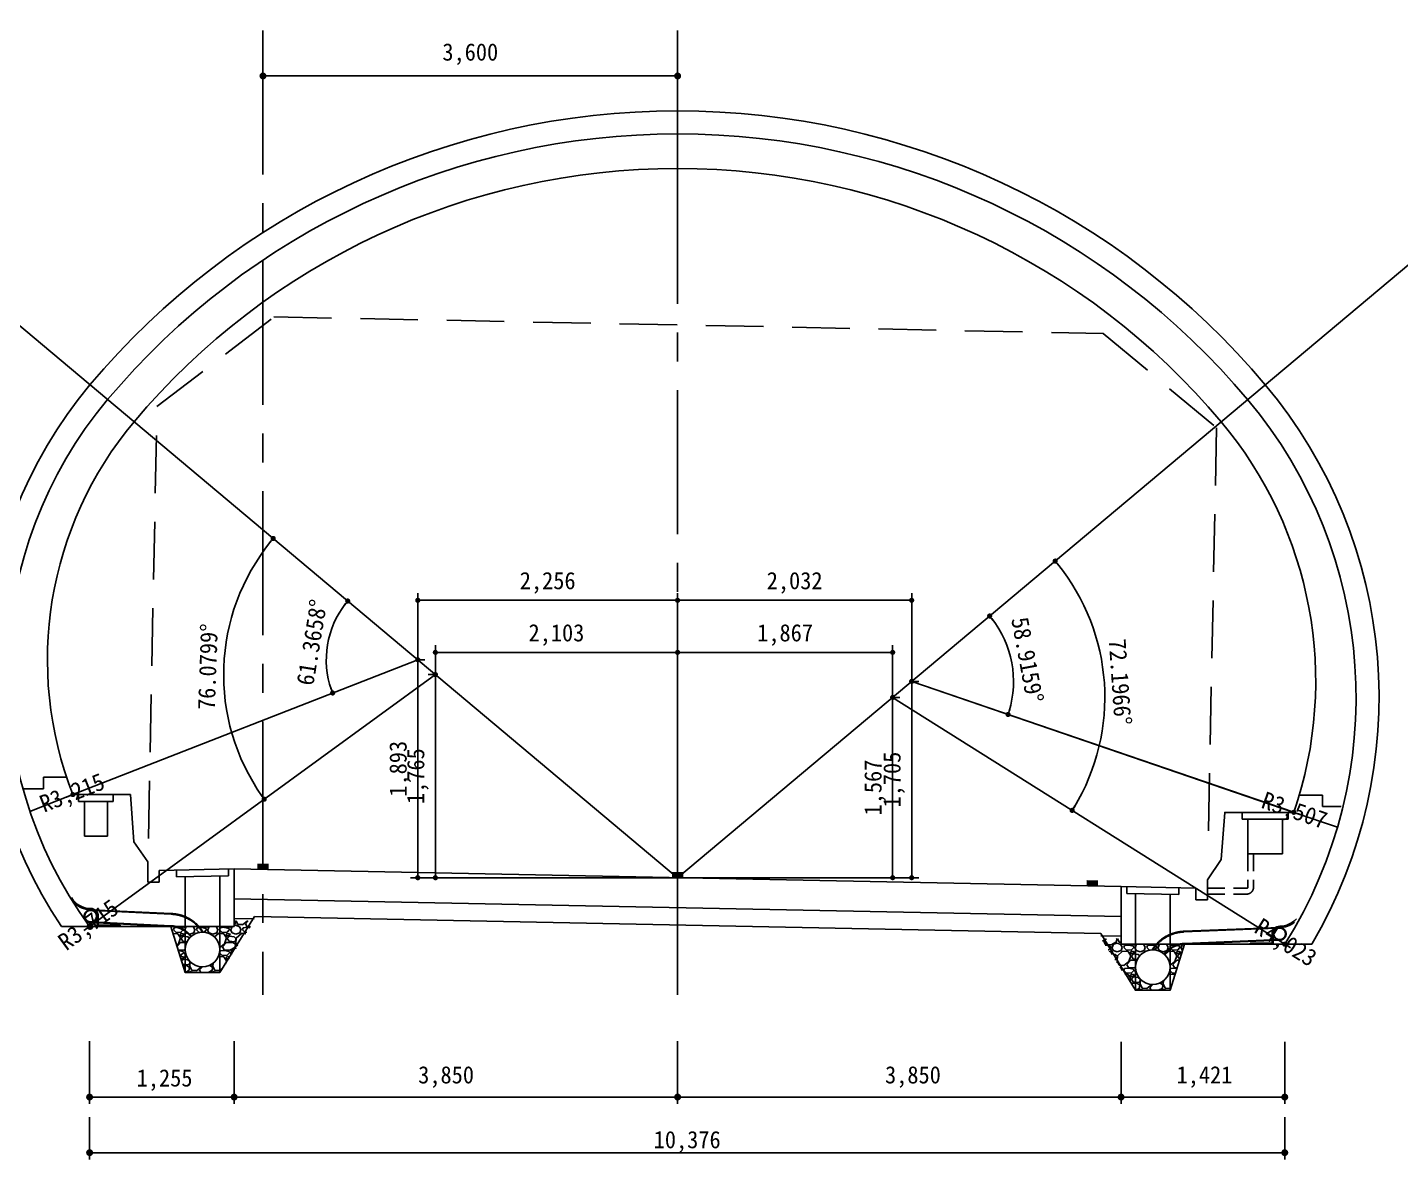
# Model space of a CAD drawing. Header units: millimetres. Extents: x -69382 to 174843, y -46375 to 101648.
# Drawn here: x 45013 to 56933, y 44851 to 54683 of the extents above; entities that cross this region are included whole.
import ezdxf

# ---------------------------------------------------------------- set-up
doc = ezdxf.new("R2010")
doc.units = ezdxf.units.MM
doc.header["$LTSCALE"] = 1000
doc.linetypes.add('A-CENTR01', pattern=[2, 1.25, -0.25, 0.25, -0.25])
doc.linetypes.add('A-DASHD01', pattern=[0.75, 0.5, -0.25])
for name, color, linetype in [('-길작업', 255, 'Continuous'), ('CS-CNTL', 1, 'A-CENTR01'), ('CS-CONC-MAJR', 4, 'Continuous'), ('CS-DIML', 1, 'Continuous'), ('CS-EXCV', 3, 'A-DIGLN01'), ('CS-HIDL', 2, 'A-DASHD01'), ('CS-PATT', 1, 'Continuous'), ('CS-SYMB', 3, 'Continuous'), ('CST-01-02-02-G05-CS-CONC', 4, 'Continuous'), ('CST-01-02-02-G05-CS-EXCV', 3, 'CFZ008'), ('CZ-HIDL', 2, 'A-DASHD01'), ('DIM1', 1, 'Continuous')]:
    doc.layers.add(name, color=color, linetype=linetype)
doc.styles.get("Standard").update_dxf_attribs({"font": 'txt.shx', "bigfont": 'whgtxt.shx'})
doc.styles.add('WGTXT', font='DotumChe.ttf')
doc.linetypes.add('A-DIGLN01', pattern='A,0.9,-0.2,[19,kscals.shx,S=0.1,R=180,X=0,Y=0],0.9', length=2)
doc.linetypes.add('CFZ008', pattern='A,0.9,-0.2,[106,KHCLINE.shx,S=0.00606,R=180,X=0,Y=0],0.9', length=2)
doc.dimstyles.new('DIM-01', dxfattribs={"dimscale": 100, "dimtxt": 3, "dimasz": 0.6, "dimexe": 0, "dimexo": 0, "dimgap": 1, "dimtad": 1, "dimdec": 0, "dimrnd": 0.001, "dimzin": 1, "dimdsep": 46, "dimlunit": 6, "dimtxsty": 'WGTXT', "dimblk": 'DOT', "dimcen": 0, "dimclrd": 1, "dimclre": 1, "dimclrt": 3, "dimadec": 4, "dimazin": 0, "dimtfac": 1, "dimtdec": 0, "dimtix": 1, "dimtmove": 2, "dimatfit": 3, "dimldrblk": 'DOT', "dimfxl": 1.5, "dimlwd": -1, "dimarcsym": 0})
doc.dimstyles.new('DIM-50(j)', dxfattribs={"dimscale": 50, "dimtxt": 3, "dimasz": 0.6, "dimexe": 1.25, "dimexo": 0, "dimgap": 1.25, "dimtad": 1, "dimdec": 0, "dimdsep": 46, "dimlunit": 6, "dimtxsty": 'WGTXT', "dimblk": 'CMRSPOS', "dimcen": 6.375, "dimclrd": 1, "dimclre": 1, "dimclrt": 3, "dimadec": 4, "dimazin": 0, "dimtfac": 1, "dimtdec": 0, "dimtix": 1, "dimtmove": 2, "dimatfit": 1, "dimldrblk": 'CMRSPOS', "dimfxl": 1.25, "dimtolj": 1, "dimtzin": 0, "dimarcsym": 0})
doc.dimstyles.get("Standard").update_dxf_attribs({"dimtxt": 0.18, "dimasz": 0.18, "dimexe": 0.18, "dimexo": 0.0625, "dimgap": 0.09, "dimtad": 0, "dimtih": 1, "dimtoh": 1, "dimdec": 4, "dimzin": 0, "dimdsep": 46, "dimtxsty": 'Standard', "dimcen": 0.09, "dimadec": 0, "dimazin": 0, "dimtfac": 1, "dimtdec": 4, "dimtofl": 0, "dimtmove": 0, "dimatfit": 3, "dimfxl": 1, "dimtolj": 1, "dimtzin": 0, "dimarcsym": 0})

# ---------------------------------------------------------------- blocks, each defined once
blk = doc.blocks.new('_Dot')
at = {"layer": 'DIM1'}
blk.add_line((0, 0), (-1, 0), dxfattribs=at)
at = {"layer": 'DIM1', "const_width": 0.5}
blk.add_lwpolyline([(-0.25, 0, 1), (0.25, 0, 1)], format="xyb", close=True, dxfattribs=at)
blk = doc.blocks.new('*D312')
at = {"color": 1, "linetype": 'ByBlock', "lineweight": -2, "transparency": 16777216}
for p, q in [((47057, 53459), (47057, 54262)), ((50657, 53459), (50657, 54262))]:
    blk.add_line(p, q, dxfattribs=at)
at = {"color": 1, "transparency": 16777216}
blk.add_line((47117, 54262), (50597, 54262), dxfattribs=at)
at = {"layer": 'Defpoints', "color": 0, "linetype": 'ByBlock', "transparency": 16777216}
for p in [(50657, 54262), (47057, 53459), (50657, 53459)]:
    blk.add_point(p, dxfattribs=at)
at = {"color": 1, "linetype": 'ByBlock', "transparency": 16777216, "xscale": 60, "yscale": 60, "zscale": 60, "rotation": 180}
blk.add_blockref('_Dot', (47057, 54262), dxfattribs=at)
at = {"color": 1, "linetype": 'ByBlock', "transparency": 16777216, "xscale": 60, "yscale": 60, "zscale": 60}
blk.add_blockref('_Dot', (50657, 54262), dxfattribs=at)
at = {"color": 3, "linetype": 'ByBlock', "transparency": 16777216, "insert": (48857, 54451), "char_height": 150, "attachment_point": 5, "style": 'WGTXT'}
blk.add_mtext('3,600', dxfattribs=at)
blk = doc.blocks.new('*D314')
at = {"layer": 'CS-DIML', "color": 1, "transparency": 16777216}
for p, q in [((46807, 45880), (46807, 45334)), ((50657, 45880), (50657, 45334)), ((46867, 45394), (50597, 45394))]:
    blk.add_line(p, q, dxfattribs=at)
at = {"layer": 'Defpoints', "color": 0, "transparency": 16777216}
for p in [(46807, 46055), (50657, 46055), (50657, 45394)]:
    blk.add_point(p, dxfattribs=at)
at = {"layer": 'CS-DIML', "color": 1, "transparency": 16777216, "xscale": 60, "yscale": 60, "zscale": 60, "rotation": 180}
blk.add_blockref('_Dot', (46807, 45394), dxfattribs=at)
at = {"layer": 'CS-DIML', "color": 1, "transparency": 16777216, "xscale": 60, "yscale": 60, "zscale": 60}
blk.add_blockref('_Dot', (50657, 45394), dxfattribs=at)
at = {"layer": 'CS-DIML', "color": 3, "transparency": 16777216, "insert": (48647, 45568), "char_height": 150, "attachment_point": 5, "style": 'WGTXT'}
blk.add_mtext('\\A1;3,850', dxfattribs=at)
blk = doc.blocks.new('*D315')
at = {"layer": 'CS-DIML', "color": 1, "transparency": 16777216}
for p, q in [((45552, 45880), (45552, 45334)), ((46807, 45880), (46807, 45334)), ((45612, 45394), (46747, 45394))]:
    blk.add_line(p, q, dxfattribs=at)
at = {"layer": 'Defpoints', "color": 0, "transparency": 16777216}
for p in [(45552, 46055), (46807, 46055), (46807, 45394)]:
    blk.add_point(p, dxfattribs=at)
at = {"layer": 'CS-DIML', "color": 1, "transparency": 16777216, "xscale": 60, "yscale": 60, "zscale": 60, "rotation": 180}
blk.add_blockref('_Dot', (45552, 45394), dxfattribs=at)
at = {"layer": 'CS-DIML', "color": 1, "transparency": 16777216, "xscale": 60, "yscale": 60, "zscale": 60}
blk.add_blockref('_Dot', (46807, 45394), dxfattribs=at)
at = {"layer": 'CS-DIML', "color": 3, "transparency": 16777216, "insert": (46203, 45541), "char_height": 150, "attachment_point": 5, "style": 'WGTXT'}
blk.add_mtext('\\A1;1,255', dxfattribs=at)
blk = doc.blocks.new('*D316')
at = {"layer": 'CS-DIML', "color": 1, "transparency": 16777216}
for p, q in [((50657, 45880), (50657, 45334)), ((54507, 45873), (54507, 45334)), ((50717, 45394), (54447, 45394))]:
    blk.add_line(p, q, dxfattribs=at)
at = {"layer": 'Defpoints', "color": 0, "transparency": 16777216}
for p in [(50657, 46055), (54507, 46048), (54507, 45394)]:
    blk.add_point(p, dxfattribs=at)
at = {"layer": 'CS-DIML', "color": 1, "transparency": 16777216, "xscale": 60, "yscale": 60, "zscale": 60, "rotation": 180}
blk.add_blockref('_Dot', (50657, 45394), dxfattribs=at)
at = {"layer": 'CS-DIML', "color": 1, "transparency": 16777216, "xscale": 60, "yscale": 60, "zscale": 60}
blk.add_blockref('_Dot', (54507, 45394), dxfattribs=at)
at = {"layer": 'CS-DIML', "color": 3, "transparency": 16777216, "insert": (52700, 45568), "char_height": 150, "attachment_point": 5, "style": 'WGTXT'}
blk.add_mtext('\\A1;3,850', dxfattribs=at)
blk = doc.blocks.new('*D317')
at = {"layer": 'CS-DIML', "color": 1, "transparency": 16777216}
for p, q in [((54507, 45873), (54507, 45334)), ((55928, 45873), (55928, 45334)), ((54567, 45394), (55868, 45394))]:
    blk.add_line(p, q, dxfattribs=at)
at = {"layer": 'Defpoints', "color": 0, "transparency": 16777216}
for p in [(54507, 46048), (55928, 46048), (55928, 45394)]:
    blk.add_point(p, dxfattribs=at)
at = {"layer": 'CS-DIML', "color": 1, "transparency": 16777216, "xscale": 60, "yscale": 60, "zscale": 60, "rotation": 180}
blk.add_blockref('_Dot', (54507, 45394), dxfattribs=at)
at = {"layer": 'CS-DIML', "color": 1, "transparency": 16777216, "xscale": 60, "yscale": 60, "zscale": 60}
blk.add_blockref('_Dot', (55928, 45394), dxfattribs=at)
at = {"layer": 'CS-DIML', "color": 3, "transparency": 16777216, "insert": (55231, 45568), "char_height": 150, "attachment_point": 5, "style": 'WGTXT'}
blk.add_mtext('\\A1;1,421', dxfattribs=at)
blk = doc.blocks.new('*D318')
at = {"layer": 'CS-DIML', "color": 1, "transparency": 16777216}
for p, q in [((45552, 45219), (45552, 44851)), ((55928, 45219), (55928, 44851)), ((45612, 44911), (55868, 44911))]:
    blk.add_line(p, q, dxfattribs=at)
at = {"layer": 'Defpoints', "color": 0, "transparency": 16777216}
for p in [(45552, 45394), (55928, 45394), (55928, 44911)]:
    blk.add_point(p, dxfattribs=at)
at = {"layer": 'CS-DIML', "color": 1, "transparency": 16777216, "xscale": 60, "yscale": 60, "zscale": 60, "rotation": 180}
blk.add_blockref('_Dot', (45552, 44911), dxfattribs=at)
at = {"layer": 'CS-DIML', "color": 1, "transparency": 16777216, "xscale": 60, "yscale": 60, "zscale": 60}
blk.add_blockref('_Dot', (55928, 44911), dxfattribs=at)
at = {"layer": 'CS-DIML', "color": 3, "transparency": 16777216, "insert": (50740, 45005), "char_height": 150, "attachment_point": 5, "style": 'WGTXT'}
blk.add_mtext('\\A1;10,376', dxfattribs=at)
blk = doc.blocks.new('CMRSPOS')
at = {"layer": 'CS-DIML', "color": 1}
blk.add_line((-0.75, 0), (-1.5, 0), dxfattribs=at)
at = {"layer": 'CS-DIML', "color": 1, "const_width": 0.75}
blk.add_lwpolyline([(-0.375, 0, 1), (0.375, 0, 1)], format="xyb", close=True, dxfattribs=at)
blk = doc.blocks.new('*D323')
at = {"layer": '-길작업', "color": 1, "lineweight": -2, "transparency": 16777216}
blk.add_arc((48401, 49192), 794, 142.1659, 199.1998, dxfattribs=at)
at = {"layer": 'Defpoints', "color": 0, "transparency": 16777216}
for p in [(33658, 61562), (47653, 49457), (48401, 49192), (45407, 48021), (50657, 47299)]:
    blk.add_point(p, dxfattribs=at)
at = {"layer": '-길작업', "color": 1, "lineweight": -2, "transparency": 16777216, "xscale": 30, "yscale": 30, "zscale": 30}
for p, rotation in [((47793, 49702), 51.08296658144037), ((47662, 48903), 290.2827879580362)]:
    blk.add_blockref('CMRSPOS', p, dxfattribs=dict(at, rotation=rotation))
at = {"layer": '-길작업', "color": 3, "transparency": 16777216, "insert": (47482, 49343), "char_height": 150, "attachment_point": 5, "rotation": 80.6829, "style": 'WGTXT'}
blk.add_mtext('\\A1;61.3658°', dxfattribs=at)
blk = doc.blocks.new('*D324')
at = {"layer": '-길작업', "color": 1, "lineweight": -2, "transparency": 16777216}
blk.add_arc((48554, 49063), 1838, 140.9351, 215.1448, dxfattribs=at)
at = {"layer": 'Defpoints', "color": 0, "transparency": 16777216}
for p in [(33658, 61562), (46775, 49528), (48554, 49063), (50657, 47299), (45552, 46876)]:
    blk.add_point(p, dxfattribs=at)
at = {"layer": '-길작업', "color": 1, "lineweight": -2, "transparency": 16777216, "xscale": 30, "yscale": 30, "zscale": 30}
for p, rotation in [((47146, 50245), 50.46754337471499), ((47068, 47981), 305.6123687077562)]:
    blk.add_blockref('CMRSPOS', p, dxfattribs=dict(at, rotation=rotation))
at = {"layer": '-길작업', "color": 3, "transparency": 16777216, "insert": (46579, 49131), "char_height": 150, "attachment_point": 5, "rotation": 88.04, "style": 'WGTXT'}
blk.add_mtext('\\A1;76.0799°', dxfattribs=at)
blk = doc.blocks.new('*D325')
at = {"layer": '-길작업', "color": 1, "lineweight": -2, "transparency": 16777216}
blk.add_arc((52689, 49004), 884, 343.028, 38.0561, dxfattribs=at)
at = {"layer": 'Defpoints', "color": 0, "transparency": 16777216}
for p in [(67656, 61562), (52689, 49004), (53573, 49015), (56007, 47867), (50657, 47299)]:
    blk.add_point(p, dxfattribs=at)
at = {"layer": '-길작업', "color": 1, "lineweight": -2, "transparency": 16777216, "xscale": 30, "yscale": 30, "zscale": 30}
for p, rotation in [((53366, 49572), 129.0280470541478), ((53526, 48717), 252.0560728829096)]:
    blk.add_blockref('CMRSPOS', p, dxfattribs=dict(at, rotation=rotation))
at = {"layer": '-길작업', "color": 3, "transparency": 16777216, "insert": (53694, 49191), "char_height": 150, "attachment_point": 5, "rotation": 280.5421, "style": 'WGTXT'}
blk.add_mtext('\\A1;58.9159°', dxfattribs=at)
blk = doc.blocks.new('*D326')
at = {"layer": '-길작업', "color": 1, "lineweight": -2, "transparency": 16777216}
blk.add_arc((52524, 48865), 1842, 328.7367, 39.0667, dxfattribs=at)
at = {"layer": 'Defpoints', "color": 0, "transparency": 16777216}
for p in [(67656, 61562), (52524, 48865), (54347, 48605), (50657, 47299), (55928, 46722)]:
    blk.add_point(p, dxfattribs=at)
at = {"layer": '-길작업', "color": 1, "lineweight": -2, "transparency": 16777216, "xscale": 30, "yscale": 30, "zscale": 30}
for p, rotation in [((53935, 50049), 129.5333485001632), ((54082, 47884), 238.270031497869)]:
    blk.add_blockref('CMRSPOS', p, dxfattribs=dict(at, rotation=rotation))
at = {"layer": '-길작업', "color": 3, "transparency": 16777216, "insert": (54499, 49000), "char_height": 150, "attachment_point": 5, "rotation": 273.9017, "style": 'WGTXT'}
blk.add_mtext('\\A1;72.1966°', dxfattribs=at)
blk = doc.blocks.new('*D327')
at = {"layer": '-길작업', "color": 5, "lineweight": -2, "transparency": 16777216}
for p, q in [((48401, 49192), (45407, 48021)), ((45379, 48010), (45351, 47999))]:
    blk.add_line(p, q, dxfattribs=at)
at = {"layer": 'Defpoints', "color": 0, "transparency": 16777216}
for p in [(48401, 49192), (45407, 48021)]:
    blk.add_point(p, dxfattribs=at)
at = {"layer": '-길작업', "color": 5, "lineweight": -2, "transparency": 16777216, "xscale": 30, "yscale": 30, "zscale": 30, "rotation": 21.3657545394765}
blk.add_blockref('CMRSPOS', (45407, 48021), dxfattribs=at)
at = {"layer": '-길작업', "color": 3, "transparency": 16777216, "insert": (45407, 48021), "char_height": 150, "attachment_point": 5, "rotation": 21.3658, "style": 'WGTXT'}
blk.add_mtext('\\A1;R3,215', dxfattribs=at)
blk = doc.blocks.new('*D328')
at = {"layer": '-길작업', "color": 6, "lineweight": -2, "transparency": 16777216}
for p, q in [((48554, 49063), (45552, 46876)), ((45528, 46858), (45503, 46840))]:
    blk.add_line(p, q, dxfattribs=at)
at = {"layer": 'Defpoints', "color": 0, "transparency": 16777216}
for p in [(48554, 49063), (45552, 46876)]:
    blk.add_point(p, dxfattribs=at)
at = {"layer": '-길작업', "color": 6, "lineweight": -2, "transparency": 16777216, "xscale": 30, "yscale": 30, "zscale": 30, "rotation": 36.07991208247114}
blk.add_blockref('CMRSPOS', (45552, 46876), dxfattribs=at)
at = {"layer": '-길작업', "color": 3, "transparency": 16777216, "insert": (45552, 46876), "char_height": 150, "attachment_point": 5, "rotation": 36.0799, "style": 'WGTXT'}
blk.add_mtext('\\A1;R3,715', dxfattribs=at)
blk = doc.blocks.new('*D329')
at = {"layer": '-길작업', "color": 5, "lineweight": -2, "transparency": 16777216}
for p, q in [((52689, 49004), (56007, 47867)), ((56035, 47857), (56064, 47847))]:
    blk.add_line(p, q, dxfattribs=at)
at = {"layer": 'Defpoints', "color": 0, "transparency": 16777216}
for p in [(52689, 49004), (56007, 47867)]:
    blk.add_point(p, dxfattribs=at)
at = {"layer": '-길작업', "color": 5, "lineweight": -2, "transparency": 16777216, "xscale": 30, "yscale": 30, "zscale": 30, "rotation": 161.0841199370574}
blk.add_blockref('CMRSPOS', (56007, 47867), dxfattribs=at)
at = {"layer": '-길작업', "color": 3, "transparency": 16777216, "insert": (56007, 47867), "char_height": 150, "attachment_point": 5, "rotation": 341.0841, "style": 'WGTXT'}
blk.add_mtext('\\A1;R3,507', dxfattribs=at)
blk = doc.blocks.new('*D330')
at = {"layer": '-길작업', "color": 6, "lineweight": -2, "transparency": 16777216}
for p, q in [((52524, 48865), (55928, 46722)), ((55954, 46706), (55979, 46690))]:
    blk.add_line(p, q, dxfattribs=at)
at = {"layer": 'Defpoints', "color": 0, "transparency": 16777216}
for p in [(52524, 48865), (55928, 46722)]:
    blk.add_point(p, dxfattribs=at)
at = {"layer": '-길작업', "color": 6, "lineweight": -2, "transparency": 16777216, "xscale": 30, "yscale": 30, "zscale": 30, "rotation": 147.8033799980322}
blk.add_blockref('CMRSPOS', (55928, 46722), dxfattribs=at)
at = {"layer": '-길작업', "color": 3, "transparency": 16777216, "insert": (55928, 46722), "char_height": 150, "attachment_point": 5, "rotation": 327.8034, "style": 'WGTXT'}
blk.add_mtext('\\A1;R4,023', dxfattribs=at)
blk = doc.blocks.new('*D331')
at = {"layer": '-길작업', "color": 1, "lineweight": -2, "transparency": 16777216}
for p, q in [((48554, 49063), (48554, 49318)), ((48584, 49256), (50627, 49256)), ((50657, 47299), (50657, 49318))]:
    blk.add_line(p, q, dxfattribs=at)
at = {"layer": 'Defpoints', "color": 0, "transparency": 16777216}
for p in [(50657, 49256), (48554, 49063), (50657, 47299)]:
    blk.add_point(p, dxfattribs=at)
at = {"layer": '-길작업', "color": 1, "lineweight": -2, "transparency": 16777216, "xscale": 30, "yscale": 30, "zscale": 30, "rotation": 180}
blk.add_blockref('CMRSPOS', (48554, 49256), dxfattribs=at)
at = {"layer": '-길작업', "color": 1, "lineweight": -2, "transparency": 16777216, "xscale": 30, "yscale": 30, "zscale": 30}
blk.add_blockref('CMRSPOS', (50657, 49256), dxfattribs=at)
at = {"layer": '-길작업', "color": 3, "transparency": 16777216, "insert": (49605, 49407), "char_height": 150, "attachment_point": 5, "style": 'WGTXT'}
blk.add_mtext('\\A1;2,103', dxfattribs=at)
blk = doc.blocks.new('*D332')
at = {"layer": '-길작업', "color": 1, "lineweight": -2, "transparency": 16777216}
for p, q in [((48401, 49192), (48401, 49770)), ((50657, 47299), (50657, 49770)), ((48431, 49708), (50627, 49708))]:
    blk.add_line(p, q, dxfattribs=at)
at = {"layer": 'Defpoints', "color": 0, "transparency": 16777216}
for p in [(50657, 49708), (48401, 49192), (50657, 47299)]:
    blk.add_point(p, dxfattribs=at)
at = {"layer": '-길작업', "color": 1, "lineweight": -2, "transparency": 16777216, "xscale": 30, "yscale": 30, "zscale": 30, "rotation": 180}
blk.add_blockref('CMRSPOS', (48401, 49708), dxfattribs=at)
at = {"layer": '-길작업', "color": 1, "lineweight": -2, "transparency": 16777216, "xscale": 30, "yscale": 30, "zscale": 30}
blk.add_blockref('CMRSPOS', (50657, 49708), dxfattribs=at)
at = {"layer": '-길작업', "color": 3, "transparency": 16777216, "insert": (49529, 49860), "char_height": 150, "attachment_point": 5, "style": 'WGTXT'}
blk.add_mtext('\\A1;2,256', dxfattribs=at)
blk = doc.blocks.new('*D333')
at = {"layer": '-길작업', "color": 1, "lineweight": -2, "transparency": 16777216}
for p, q in [((50657, 47299), (50657, 49318)), ((52494, 49256), (50687, 49256)), ((52524, 48865), (52524, 49318))]:
    blk.add_line(p, q, dxfattribs=at)
at = {"layer": 'Defpoints', "color": 0, "transparency": 16777216}
for p in [(50657, 49256), (52524, 48865), (50657, 47299)]:
    blk.add_point(p, dxfattribs=at)
at = {"layer": '-길작업', "color": 1, "lineweight": -2, "transparency": 16777216, "xscale": 30, "yscale": 30, "zscale": 30, "rotation": 180}
blk.add_blockref('CMRSPOS', (50657, 49256), dxfattribs=at)
at = {"layer": '-길작업', "color": 1, "lineweight": -2, "transparency": 16777216, "xscale": 30, "yscale": 30, "zscale": 30}
blk.add_blockref('CMRSPOS', (52524, 49256), dxfattribs=at)
at = {"layer": '-길작업', "color": 3, "transparency": 16777216, "insert": (51590, 49407), "char_height": 150, "attachment_point": 5, "style": 'WGTXT'}
blk.add_mtext('\\A1;1,867', dxfattribs=at)
blk = doc.blocks.new('*D334')
at = {"layer": '-길작업', "color": 1, "lineweight": -2, "transparency": 16777216}
for p, q in [((50657, 47299), (50657, 49770)), ((52689, 49004), (52689, 49770)), ((52659, 49708), (50687, 49708))]:
    blk.add_line(p, q, dxfattribs=at)
at = {"layer": 'Defpoints', "color": 0, "transparency": 16777216}
for p in [(50657, 49708), (52689, 49004), (50657, 47299)]:
    blk.add_point(p, dxfattribs=at)
at = {"layer": '-길작업', "color": 1, "lineweight": -2, "transparency": 16777216, "xscale": 30, "yscale": 30, "zscale": 30, "rotation": 180}
blk.add_blockref('CMRSPOS', (50657, 49708), dxfattribs=at)
at = {"layer": '-길작업', "color": 1, "lineweight": -2, "transparency": 16777216, "xscale": 30, "yscale": 30, "zscale": 30}
blk.add_blockref('CMRSPOS', (52689, 49708), dxfattribs=at)
at = {"layer": '-길작업', "color": 3, "transparency": 16777216, "insert": (51673, 49860), "char_height": 150, "attachment_point": 5, "style": 'WGTXT'}
blk.add_mtext('\\A1;2,032', dxfattribs=at)
blk = doc.blocks.new('*D335')
at = {"layer": '-길작업', "color": 1, "lineweight": -2, "transparency": 16777216}
for p, q in [((48401, 49192), (48463, 49192)), ((50657, 47299), (48338, 47299))]:
    blk.add_line(p, q, dxfattribs=at)
at = {"layer": '-길작업', "color": 6, "lineweight": -2, "transparency": 16777216}
blk.add_line((48401, 49162), (48401, 47329), dxfattribs=at)
at = {"layer": 'Defpoints', "color": 0, "transparency": 16777216}
for p in [(48401, 49192), (48401, 47299), (50657, 47299)]:
    blk.add_point(p, dxfattribs=at)
at = {"layer": '-길작업', "color": 6, "lineweight": -2, "transparency": 16777216, "xscale": 30, "yscale": 30, "zscale": 30}
for p, rotation in [((48401, 49192), 90), ((48401, 47299), 270)]:
    blk.add_blockref('CMRSPOS', p, dxfattribs=dict(at, rotation=rotation))
at = {"layer": '-길작업', "color": 3, "transparency": 16777216, "insert": (48249, 48245), "char_height": 150, "attachment_point": 5, "rotation": 90, "style": 'WGTXT'}
blk.add_mtext('\\A1;1,893', dxfattribs=at)
blk = doc.blocks.new('*D336')
at = {"layer": '-길작업', "color": 1, "lineweight": -2, "transparency": 16777216}
for p, q in [((52524, 48865), (52586, 48865)), ((50657, 47299), (52586, 47299))]:
    blk.add_line(p, q, dxfattribs=at)
at = {"layer": '-길작업', "color": 5, "lineweight": -2, "transparency": 16777216}
blk.add_line((52524, 48835), (52524, 47329), dxfattribs=at)
at = {"layer": 'Defpoints', "color": 0, "transparency": 16777216}
for p in [(52524, 48865), (50657, 47299), (52524, 47299)]:
    blk.add_point(p, dxfattribs=at)
at = {"layer": '-길작업', "color": 5, "lineweight": -2, "transparency": 16777216, "xscale": 30, "yscale": 30, "zscale": 30}
for p, rotation in [((52524, 48865), 90), ((52524, 47299), 270)]:
    blk.add_blockref('CMRSPOS', p, dxfattribs=dict(at, rotation=rotation))
at = {"layer": '-길작업', "color": 3, "transparency": 16777216, "insert": (52372, 48082), "char_height": 150, "attachment_point": 5, "rotation": 90, "style": 'WGTXT'}
blk.add_mtext('\\A1;1,567', dxfattribs=at)
blk = doc.blocks.new('*D338')
at = {"layer": '-길작업', "color": 1, "lineweight": -2, "transparency": 16777216}
for p, q in [((52689, 49004), (52751, 49004)), ((50657, 47299), (52751, 47299))]:
    blk.add_line(p, q, dxfattribs=at)
at = {"layer": '-길작업', "color": 6, "lineweight": -2, "transparency": 16777216}
blk.add_line((52689, 48974), (52689, 47329), dxfattribs=at)
at = {"layer": 'Defpoints', "color": 0, "transparency": 16777216}
for p in [(52689, 49004), (50657, 47299), (52689, 47299)]:
    blk.add_point(p, dxfattribs=at)
at = {"layer": '-길작업', "color": 6, "lineweight": -2, "transparency": 16777216, "xscale": 30, "yscale": 30, "zscale": 30}
for p, rotation in [((52689, 49004), 90), ((52689, 47299), 270)]:
    blk.add_blockref('CMRSPOS', p, dxfattribs=dict(at, rotation=rotation))
at = {"layer": '-길작업', "color": 3, "transparency": 16777216, "insert": (52537, 48151), "char_height": 150, "attachment_point": 5, "rotation": 90, "style": 'WGTXT'}
blk.add_mtext('\\A1;1,705', dxfattribs=at)
blk = doc.blocks.new('*D337')
at = {"layer": '-길작업', "color": 1, "lineweight": -2, "transparency": 16777216}
for p, q in [((48554, 49063), (48491, 49063)), ((50657, 47299), (48491, 47299))]:
    blk.add_line(p, q, dxfattribs=at)
at = {"layer": '-길작업', "color": 5, "lineweight": -2, "transparency": 16777216}
blk.add_line((48554, 49033), (48554, 47329), dxfattribs=at)
at = {"layer": 'Defpoints', "color": 0, "transparency": 16777216}
for p in [(48554, 49063), (48554, 47299), (50657, 47299)]:
    blk.add_point(p, dxfattribs=at)
at = {"layer": '-길작업', "color": 5, "lineweight": -2, "transparency": 16777216, "xscale": 30, "yscale": 30, "zscale": 30}
for p, rotation in [((48554, 49063), 90), ((48554, 47299), 270)]:
    blk.add_blockref('CMRSPOS', p, dxfattribs=dict(at, rotation=rotation))
at = {"layer": '-길작업', "color": 3, "transparency": 16777216, "insert": (48402, 48181), "char_height": 150, "attachment_point": 5, "rotation": 90, "style": 'WGTXT'}
blk.add_mtext('\\A1;1,765', dxfattribs=at)

msp = doc.modelspace()

# ---------------------------------------------------------------- hatches: boundary and pattern name
at = {"layer": 'CS-PATT'}
h = msp.add_hatch(dxfattribs=at)
h.set_pattern_fill('GRAVEL', color=256, scale=200, style=0)
h.set_pattern_definition([(228.0128, (33765.262, 104046.425), (-1599.9996464, -1800.0002683), [26.9072, -2663.8176]), (184.9697, (33747.262, 104026.4255), (2400.0002103, 199.9982614), [46.1736, -4571.185]), (132.5104, (33701.262, 104022.425), (1999.9981437, -2200.0017348), [32.5576, -3223.2064]), (267.2737, (33623.262, 103972.4255), (199.9992035, 4000.000059), [42.0476, -4162.7116]), (292.8337, (33621.262, 103930.4255), (-1000.0019811, 2399.9992824), [41.231, -4081.8746]), (357.2737, (33637.262, 103892.4255), (-4000.000059, 199.9992035), [42.0476, -4162.7116]), (37.6942, (33679.262, 103890.4255), (-2600.0014691, -1999.998081), [55.6058, -5504.9698]), (72.2553, (33723.262, 103924.4255), (1400.0021525, 4399.9992462), [52.4976, -5197.2642]), (121.4296, (33739.262, 103974.4255), (-1600.0016468, 2599.9990073), [42.19, -4176.8146]), (175.2364, (33717.262, 104010.425), (2200.0001893, -199.9983065), [48.1664, -2360.1526]), (222.3974, (33669.262, 104014.4255), (-2400.0014702, -2199.9984164), [62.2896, -6166.675]), (138.8141, (33821.262, 103970.425), (-1400.0005894, 1199.9994627), [21.2602, -2104.7688]), (171.4692, (33805.262, 103984.425), (2599.999657, -400.001582), [40.4474, -4004.3022]), (225, (33765.26, 103990.43), (-2e-14, -200.00006), [28.2842, -254.5584]), (203.1986, (33751.262, 104014.425), (999.999946, 400.000265), [15.2316, -1507.923]), (291.8014, (33737.262, 104008.425), (-199.999982, 600.000055), [21.5406, -1055.4924]), (30.9638, (33745.262, 103988.425), (599.999604, 400.000497), [34.9858, -1131.2046]), (161.5651, (33775.26, 104006.425), (400.00009, -199.99968), [25.2982, -607.1574]), (16.3895, (33621.262, 104008.425), (2000.0004397, 599.998542), [35.44, -3508.569]), (70.3462, (33655.262, 104018.425), (-799.9990495, -2200.000427), [29.7322, -2943.4816]), (293.1986, (33775.262, 104046.425), (-400.000265, 999.999946), [30.463, -1492.6916]), (343.6105, (33787.262, 104018.425), (-2000.0004397, 599.998542), [35.44, -3508.569]), (339.444, (33621.262, 103884.425), (-1000.000369, 399.999199), [34.176, -1674.6248]), (294.7751, (33653.262, 103872.425), (-999.998438, 2200.0006844), [28.6356, -2834.9286]), (66.8014, (33777.262, 103846.425), (400.000265, 999.999946), [30.463, -1492.6916]), (17.354, (33789.262, 103874.425), (-2600.0004038, -799.9989005), [33.5262, -3319.0848]), (69.444, (33679.262, 103846.425), (-399.999199, -1000.000369), [17.088, -1691.7128]), (101.3099, (33765.262, 103846.425), (-199.999526, 800.00015), [10.198, -1009.6058]), (165.9638, (33763.26, 103856.425), (600.00011, -199.99961), [41.231, -783.39]), (186.009, (33723.262, 103866.425), (1999.9999502, 199.9998635), [38.21, -3782.7846]), (303.6901, (33745.26, 103970.425), (-200.000267, 399.99991), [28.8444, -692.2658]), (353.1572, (33761.262, 103946.4255), (3399.9998731, -400.0015996), [50.3588, -4985.5126]), (60.9454, (33811.262, 103940.425), (-800.0000054, -1400.000077), [20.5912, -2038.5348]), (90, (33821.26, 103958.43), (-200, 200), [12, -188]), (120.2564, (33719.262, 103872.425), (799.9989774, -1400.000491), [27.7848, -2750.704]), (48.0128, (33705.262, 103896.425), (1599.9996464, 1800.0002683), [53.8144, -2636.9104]), (0, (33741.26, 103936.43), (200, 200), [52, -148]), (325.3048, (33793.262, 103936.425), (-1999.9988518, 1400.001722), [31.6228, -3130.6548]), (254.0546, (33819.262, 103918.425), (-199.999978, -800.000025), [29.1204, -1426.9016]), (207.646, (33811.262, 103890.4255), (-3799.9991614, -2000.0015426), [47.413, -4693.8948]), (175.4261, (33769.262, 103868.4255), (-2600.0001117, 199.9989602), [50.1598, -4965.8148])])
h.paths.add_polyline_path([(46982.0067, 46922.2709), (46807.0067, 46925.7709), (46807.0067, 46875.7709), (46257.0073, 46875.769), (46382.0067, 46475.7709), (46682.0067, 46475.7709)])
h.paths.add_polyline_path([(46682.0067, 46675.7709, -1), (46382.0067, 46675.7709, -1)], flags=16)
h = msp.add_hatch(dxfattribs=at)
h.set_pattern_fill('GRAVEL', color=256, scale=200, style=0)
h.set_pattern_definition([(228.0128, (40215.644, 103892.425), (-1599.9996464, -1800.0002683), [26.9072, -2663.8176]), (184.9697, (40197.644, 103872.4255), (2400.0002103, 199.9982614), [46.1736, -4571.185]), (132.5104, (40151.644, 103868.425), (1999.9981437, -2200.0017348), [32.5576, -3223.2064]), (267.2737, (40073.644, 103818.4255), (199.9992035, 4000.000059), [42.0476, -4162.7116]), (292.8337, (40071.644, 103776.4255), (-1000.0019811, 2399.9992824), [41.231, -4081.8746]), (357.2737, (40087.644, 103738.4255), (-4000.000059, 199.9992035), [42.0476, -4162.7116]), (37.6942, (40129.644, 103736.4255), (-2600.0014691, -1999.998081), [55.6058, -5504.9698]), (72.2553, (40173.644, 103770.4255), (1400.0021525, 4399.9992462), [52.4976, -5197.2642]), (121.4296, (40189.644, 103820.4255), (-1600.0016468, 2599.9990073), [42.19, -4176.8146]), (175.2364, (40167.644, 103856.425), (2200.0001893, -199.9983065), [48.1664, -2360.1526]), (222.3974, (40119.644, 103860.4255), (-2400.0014702, -2199.9984164), [62.2896, -6166.675]), (138.8141, (40271.644, 103816.425), (-1400.0005894, 1199.9994627), [21.2602, -2104.7688]), (171.4692, (40255.644, 103830.425), (2599.999657, -400.001582), [40.4474, -4004.3022]), (225, (40215.64, 103836.43), (-2e-14, -200.00006), [28.2842, -254.5584]), (203.1986, (40201.644, 103860.425), (999.999946, 400.000265), [15.2316, -1507.923]), (291.8014, (40187.644, 103854.425), (-199.999982, 600.000055), [21.5406, -1055.4924]), (30.9638, (40195.644, 103834.425), (599.999604, 400.000497), [34.9858, -1131.2046]), (161.5651, (40225.644, 103852.425), (400.00009, -199.99968), [25.2982, -607.1574]), (16.3895, (40071.644, 103854.425), (2000.0004397, 599.998542), [35.44, -3508.569]), (70.3462, (40105.644, 103864.425), (-799.9990495, -2200.000427), [29.7322, -2943.4816]), (293.1986, (40225.644, 103892.425), (-400.000265, 999.999946), [30.463, -1492.6916]), (343.6105, (40237.644, 103864.425), (-2000.0004397, 599.998542), [35.44, -3508.569]), (339.444, (40071.644, 103730.425), (-1000.000369, 399.999199), [34.176, -1674.6248]), (294.7751, (40103.644, 103718.425), (-999.998438, 2200.0006844), [28.6356, -2834.9286]), (66.8014, (40227.644, 103692.425), (400.000265, 999.999946), [30.463, -1492.6916]), (17.354, (40239.644, 103720.425), (-2600.0004038, -799.9989005), [33.5262, -3319.0848]), (69.444, (40129.644, 103692.425), (-399.999199, -1000.000369), [17.088, -1691.7128]), (101.3099, (40215.644, 103692.425), (-199.999526, 800.00015), [10.198, -1009.6058]), (165.9638, (40213.644, 103702.425), (600.00011, -199.99961), [41.231, -783.39]), (186.009, (40173.644, 103712.425), (1999.9999502, 199.9998635), [38.21, -3782.7846]), (303.6901, (40195.644, 103816.425), (-200.000267, 399.99991), [28.8444, -692.2658]), (353.1572, (40211.644, 103792.4255), (3399.9998731, -400.0015996), [50.3588, -4985.5126]), (60.9454, (40261.644, 103786.425), (-800.0000054, -1400.000077), [20.5912, -2038.5348]), (90, (40271.64, 103804.43), (-200, 200), [12, -188]), (120.2564, (40169.644, 103718.425), (799.9989774, -1400.000491), [27.7848, -2750.704]), (48.0128, (40155.644, 103742.425), (1599.9996464, 1800.0002683), [53.8144, -2636.9104]), (0, (40191.64, 103782.43), (200, 200), [52, -148]), (325.3048, (40243.644, 103782.425), (-1999.9988518, 1400.001722), [31.6228, -3130.6548]), (254.0546, (40269.644, 103764.425), (-199.999978, -800.000025), [29.1204, -1426.9016]), (207.646, (40261.644, 103736.4255), (-3799.9991614, -2000.0015426), [47.413, -4693.8948]), (175.4261, (40219.644, 103714.4255), (-2600.0001117, 199.9989602), [50.1598, -4965.8148])])
h.paths.add_polyline_path([(54332.0067, 46768.2709), (54507.0067, 46771.7709), (54507.0067, 46721.7709), (55057.0061, 46721.769), (54932.0067, 46321.7709), (54632.0067, 46321.7709)])
h.paths.add_polyline_path([(54632.0067, 46521.7709, 1), (54932.0067, 46521.7709, 1)], flags=16)

# ---------------------------------------------------------------- linework, layer by layer
at = {"layer": '-길작업', "color": 3}
for p, q in [((50657.0067, 47298.7709), (33658.3181, 61562.3642)), ((50657.0067, 47298.7709), (67655.6953, 61562.3642)), ((45407.0067, 48020.7709), (45034.4972, 47875.0428)), ((56007.0067, 47866.7709), (56385.405, 47737.099)), ((55157.0067, 47106.7709), (55257.0067, 47106.7709))]:
    msp.add_line(p, q, dxfattribs=at)
at = {"layer": '-길작업', "color": 5}
for p, q in [((48400.7928, 49191.9591), (45407.0067, 48020.7709)), ((52688.9918, 49003.8088), (56007.0067, 47866.7709))]:
    msp.add_line(p, q, dxfattribs=at)
at = {"layer": '-길작업', "color": 6}
for p, q in [((48553.9909, 49063.4107), (45551.7774, 46875.7709)), ((52523.9137, 48865.2918), (55928.2127, 46721.7709))]:
    msp.add_line(p, q, dxfattribs=at)
for centre, radius, start, end in [((48553.9909, 49063.4107), 3714.7078, 140, 216.07991208), ((52523.9137, 48865.2918), 4022.926, 327.80338, 40)]:
    msp.add_arc(centre, radius, start, end, dxfattribs=at)
at = {"layer": '-길작업', "color": 5}
for centre, radius, start, end in [((48400.7928, 49191.9591), 3214.7219, 140, 201.36575454), ((52688.9918, 49003.8088), 3507.4319, 341.08411994, 40)]:
    msp.add_arc(centre, radius, start, end, dxfattribs=at)
at = {"layer": 'CS-CNTL'}
for p, q in [((47057.0067, 54655.8781), (47057.0067, 46283.1862)), ((50657.0067, 46283.1862), (50657.0067, 54655.8781))]:
    msp.add_line(p, q, dxfattribs=at)
at = {"layer": 'CS-CONC-MAJR'}
for p, q in [((45457.0067, 47960.7709), (45457.0067, 48020.7709)), ((45757.0067, 47960.7709), (45457.0067, 47960.7709)), ((45507.0067, 47660.7709), (45507.0067, 47960.7709)), ((45707.0067, 47660.7709), (45707.0067, 47960.7709)), ((45757.0067, 47960.7709), (45757.0067, 48020.7709)), ((56054.6404, 48016.7709), (56254.6404, 48016.7709)), ((56254.6404, 48016.7709), (56254.6404, 47916.7709)), ((55557.0067, 47806.7709), (55557.0067, 47866.7709)), ((55557.0067, 47806.7709), (55957.0067, 47806.7709)), ((55607.0067, 47506.7709), (55607.0067, 47806.7709)), ((55907.0067, 47506.7709), (55907.0067, 47806.7709)), ((55957.0067, 47806.7709), (55957.0067, 47866.7709)), ((56254.6404, 47916.7709), (56417.2101, 47916.7709)), ((45707.0067, 47660.7709), (45507.0067, 47660.7709)), ((55607.0067, 47506.7709), (55907.0067, 47506.7709)), ((46807.0067, 47375.7709), (46157.0067, 47362.7709)), ((46307.0067, 47305.7709), (46307.0067, 47365.7709)), ((46757.0067, 47314.7709), (46757.0067, 47374.7709)), ((46807.0067, 47375.7709), (46807.0067, 46875.7709)), ((46807.0067, 47375.7709), (54507.0067, 47221.7709)), ((46157.0067, 47260.7709), (46057.0067, 47260.7709)), ((46757.0067, 47314.7709), (46307.0067, 47305.7709)), ((46382.0067, 46475.7709), (46382.0067, 47307.2709)), ((46682.0067, 46475.7709), (46682.0067, 47313.2709)), ((54507.0067, 47221.7709), (55157.0067, 47208.7709)), ((54507.0067, 47221.7709), (54507.0067, 46721.7709)), ((54557.0067, 47160.7709), (54557.0067, 47220.7709)), ((55007.0067, 47151.7709), (55007.0067, 47211.7709)), ((46807.0067, 47115.7709), (54507.0067, 46961.7709)), ((54557.0067, 47160.7709), (55007.0067, 47151.7709)), ((54632.0067, 46321.7709), (54632.0067, 47159.2709)), ((54932.0067, 46321.7709), (54932.0067, 47153.2709)), ((45627.2538, 46885.7709), (45817.2538, 46885.7709)), ((45817.2538, 46885.7709), (45817.2538, 46875.7709)), ((46257.0067, 46875.7709), (46807.0067, 46875.7709)), ((55817.6264, 46731.7709), (55627.6264, 46731.7709)), ((55627.6264, 46731.7709), (55627.6264, 46721.7709)), ((55057.0067, 46721.7709), (54507.0067, 46721.7709))]:
    msp.add_line(p, q, dxfattribs=at)
for points in [[(45407.0067, 48020.7709), (45457.0067, 48020.7709), (45757.0067, 48020.7709), (45907.0067, 48020.7709), (45937.0067, 47610.7709), (46057.0067, 47435.7709), (46057.0067, 47360.7709)], [(56007.0067, 47866.7709), (55957.0067, 47866.7709), (55557.0067, 47866.7709), (55407.0067, 47866.7709), (55377.0067, 47456.7709), (55257.0067, 47281.7709), (55257.0067, 47206.7709)], [(46057.0067, 47260.7709), (46057.0067, 47360.7709)], [(46157.0067, 47362.7709), (46157.0067, 47260.7709)], [(55157.0067, 47208.7709), (55157.0067, 47106.7709)], [(55257.0067, 47106.7709), (55257.0067, 47206.7709)], [(45617.2538, 46965.413), (45617.2538, 46875.7709)], [(45627.2538, 46965.413), (45627.2538, 46885.7709)], [(55817.6264, 46811.413), (55817.6264, 46731.7709)], [(55827.6264, 46811.413), (55827.6264, 46721.7709)]]:
    msp.add_lwpolyline(points, dxfattribs=at)
for centre in [(46532.0067, 46675.7709), (54782.0067, 46521.7709)]:
    msp.add_circle(centre, 150, dxfattribs=at)
for centre, radius, start, end in [((50657.0067, 47298.7709), 6460, 40, 140), ((50657.0067, 47298.7709), 6160, 40, 140), ((45559.5609, 47221.4074), 190, 210.16647897, 270.37889396), ((45559.5609, 47221.4074), 200, 223.52550501, 270.37889396), ((45561.2538, 46965.413), 66, 0, 90.37889396), ((45561.2538, 46965.413), 56, 0, 90.37889396), ((55883.6264, 46811.413), 66, 89.62110604, 180), ((55883.6264, 46811.413), 56, 89.62110604, 180), ((55885.3193, 47067.4074), 200, 269.62110604, 309.14659421), ((55885.3193, 47067.4074), 190, 269.62110604, 319.15166672)]:
    msp.add_arc(centre, radius, start, end, dxfattribs=at)
at = {"layer": 'CS-EXCV', "ltscale": 50}
for p, q in [((46982.0067, 46942.2709), (46807.0067, 46945.7709)), ((54332.0067, 46795.2709), (54507.0067, 46791.7709))]:
    msp.add_line(p, q, dxfattribs=at)
at = {"layer": 'CS-EXCV'}
for points in [[(45307.5823, 46875.7709), (46257.0067, 46875.7709), (46382.0067, 46475.7709), (46682.0067, 46475.7709), (46982.4066, 46962.2629)], [(46982.4066, 46962.2629), (54332.4066, 46815.2629)], [(54332.4066, 46815.2629), (54632.0067, 46321.7709), (54932.0067, 46321.7709), (55057.0067, 46721.7709), (56162.3779, 46721.7709)]]:
    msp.add_lwpolyline(points, dxfattribs=at)
for centre, radius, start, end in [((50657.0067, 47298.7709), 6660, 40, 140), ((48553.9909, 49063.4107), 3914.7078, 140, 213.97463534), ((52523.9137, 48865.2918), 4222.926, 329.49647184, 40)]:
    msp.add_arc(centre, radius, start, end, dxfattribs=at)
at = {"layer": 'CS-HIDL'}
msp.add_lwpolyline([(46062.2057, 47640.7169), (46137.1907, 51389.9671), (47152.9875, 52169.8111), (54351.548, 52025.8399), (55335.3512, 51206.0039), (55260.3662, 47456.7537)], dxfattribs=at)
at = {"layer": 'CS-SYMB'}
for points in [[(47007.0067, 47421.7809), (47107.0067, 47419.7809), (47007.0067, 47371.7709), (47107.0067, 47369.7709)], [(50607.0067, 47349.7809), (50707.0067, 47347.7809), (50607.0067, 47299.7709), (50707.0067, 47297.7709)], [(54207.0067, 47277.7809), (54307.0067, 47275.7809), (54207.0067, 47227.7709), (54307.0067, 47225.7709)]]:
    msp.add_solid(points, dxfattribs=at)
at = {"layer": 'CST-01-02-02-G05-CS-CONC'}
for p, q in [((45352.6134, 48170.7709), (45152.6134, 48170.7709)), ((45152.6134, 48170.7709), (45152.6134, 48070.7709)), ((45152.6134, 48070.7709), (44975.8658, 48070.7709))]:
    msp.add_line(p, q, dxfattribs=at)
at = {"layer": 'CST-01-02-02-G05-CS-EXCV', "linetype": 'CFZ008', "flags": 128}
msp.add_lwpolyline([(55057.0067, 46721.7709), (56009.0038, 46721.7709)], dxfattribs=at)
at = {"layer": 'CZ-HIDL', "ltscale": 0.3}
for p, q in [((55607.0067, 47506.7709), (55607.0067, 47216.7709)), ((55657.0067, 47506.7709), (55657.0067, 47216.7709)), ((55257.0067, 47206.7709), (55597.0067, 47206.7709)), ((55257.0067, 47156.7709), (55597.0067, 47156.7709))]:
    msp.add_line(p, q, dxfattribs=at)
at = {"layer": 'CZ-HIDL', "ltscale": 20}
for p, q in [((46261.4832, 46987.6814), (45559.8442, 47021.3682)), ((46261.2056, 46981.6877), (45584.8033, 47014.3651)), ((46257.0532, 46875.769), (45555.3678, 46909.4577)), ((46257.2878, 46881.7644), (45555.6076, 46915.4529)), ((55052.5303, 46833.6814), (55881.3882, 46867.3682)), ((55052.8079, 46827.6877), (55856.4291, 46860.3651)), ((55056.7257, 46727.7644), (55885.6248, 46761.4529)), ((55056.9603, 46721.769), (55885.8646, 46755.4577))]:
    msp.add_line(p, q, dxfattribs=at)
at = {"layer": 'CZ-HIDL'}
for centre, radius in [((45561.2538, 46965.413), 56), ((45561.2538, 46965.413), 50), ((55883.6264, 46811.413), 56), ((55883.6264, 46811.413), 50)]:
    msp.add_circle(centre, radius, dxfattribs=at)
at = {"layer": 'CZ-HIDL', "ltscale": 0.3}
for radius in [10, 60]:
    msp.add_arc((55597.0067, 47216.7709), radius, 270, 0, dxfattribs=at)
at = {"layer": 'CZ-HIDL', "ltscale": 20}
for centre, radius, start, end in [((46248.2953, 46646.7439), 335.1925, 32.28295463, 87.79264051), ((46248.2954, 46646.7439), 341.1924, 31.6179627, 87.784849), ((46248.2953, 46646.7439), 229.1925, 37.42543489, 87.81003958), ((46248.2953, 46646.7439), 235.1925, 37.53053381, 87.80880086), ((55065.7181, 46492.7439), 341.1924, 92.215151, 148.3820373), ((55065.7182, 46492.7439), 335.1925, 92.20735949, 147.71704537), ((55065.7182, 46492.7439), 235.1925, 92.19119914, 142.46946619), ((55065.7182, 46492.7439), 229.1925, 92.18996042, 142.57456511)]:
    msp.add_arc(centre, radius, start, end, dxfattribs=at)

# ---------------------------------------------------------------- block references
at = {"layer": 'CS-DIML', "color": 1, "xscale": 60.00000000000254, "yscale": 60.00000000000254, "zscale": 60.00000000000254, "rotation": 216.1874499492966}
msp.add_blockref('_Dot', (45556.0761, 46875.7709), dxfattribs=at)

# ---------------------------------------------------------------- dimensions: what is measured, and where the dimension line sits
at = {"layer": '-길작업', "color": 3}
for base, line1, line2, picture, middle in [((47652.88, 49457.4665), ((48400.7928, 49191.9591), (45407.0067, 48020.7709)), ((50657.0067, 47298.7709), (33658.3181, 61562.3642)), '*D323', (47481.8364, 49342.726)), ((46775.4555, 49528.0116), ((48553.9909, 49063.4107), (45551.7774, 46875.7709)), ((50657.0067, 47298.7709), (33658.3181, 61562.3642)), '*D324', (46579.3299, 49130.9887)), ((53573.2008, 49014.9631), ((52688.9918, 49003.8088), (56007.0067, 47866.7709)), ((50657.0067, 47298.7709), (67655.6953, 61562.3642)), '*D325', (53693.6226, 49190.769)), ((54347.1293, 48604.8007), ((52523.9137, 48865.2918), (55928.2127, 46721.7709)), ((50657.0067, 47298.7709), (67655.6953, 61562.3642)), '*D326', (54498.6563, 48999.9748))]:
    dim = msp.add_angular_dim_2l(base=base, line1=line1, line2=line2, dimstyle='DIM-50(j)', dxfattribs=at)
    dim.commit()
    dim.dimension.update_dxf_attribs({"geometry": picture, "text_midpoint": middle})
for base, p1, picture, middle in [((50657.0067, 49707.7483), (48400.7928, 49191.9591), '*D332', (49528.8998, 49859.5292)), ((50657.0067, 49255.5314), (48553.9909, 49063.4107), '*D331', (49605.4988, 49407.3124))]:
    dim = msp.add_linear_dim(base=base, p1=p1, p2=(50657.0067, 47298.7709), dimstyle='DIM-50(j)', dxfattribs=at)
    dim.commit()
    dim.dimension.update_dxf_attribs({"geometry": picture, "text_midpoint": middle})
for base, p1, picture, middle in [((50657.0067, 49707.7483), (52688.9918, 49003.8088), '*D334', (51672.9993, 49859.5292)), ((50657.0067, 49255.5314), (52523.9137, 48865.2918), '*D333', (51590.4602, 49407.3124))]:
    dim = msp.add_linear_dim(base=base, p1=p1, p2=(50657.0067, 47298.7709), angle=180, dimstyle='DIM-50(j)', dxfattribs=at)
    dim.commit()
    dim.dimension.update_dxf_attribs({"geometry": picture, "text_midpoint": middle})
for center, mpoint, override, picture, middle in [((48400.7928, 49191.9591), (45407.0067, 48020.7709), {"dimclrd": 5}, '*D327', (45407.0067, 48020.7709)), ((48553.9909, 49063.4107), (45551.7774, 46875.7709), {"dimclrd": 6}, '*D328', (45551.7774, 46875.7709)), ((52688.9918, 49003.8088), (56007.0067, 47866.7709), {"dimclrd": 5}, '*D329', (56007.0067, 47866.7709)), ((52523.9137, 48865.2918), (55928.2127, 46721.7709), {"dimclrd": 6}, '*D330', (55928.2127, 46721.7709))]:
    dim = msp.add_radius_dim(center=center, mpoint=mpoint, dimstyle='DIM-50(j)', override=override, dxfattribs=at)
    dim.commit()
    dim.dimension.update_dxf_attribs({"geometry": picture, "text_midpoint": middle, "dimtype": 164})
for base, p1, override, picture, middle in [((48400.7928, 47298.7709), (48400.7928, 49191.9591), {"dimclrd": 6}, '*D335', (48249.0119, 48245.365)), ((48553.9909, 47298.7709), (48553.9909, 49063.4107), {"dimclrd": 5}, '*D337', (48402.2099, 48181.0908)), ((52688.9918, 47298.7709), (52688.9918, 49003.8088), {"dimclrd": 6}, '*D338', (52537.2109, 48151.2898)), ((52523.9137, 47298.7709), (52523.9137, 48865.2918), {"dimclrd": 5}, '*D336', (52372.1328, 48082.0314))]:
    dim = msp.add_linear_dim(base=base, p1=p1, p2=(50657.0067, 47298.7709), angle=90, dimstyle='DIM-50(j)', override=override, dxfattribs=at)
    dim.commit()
    dim.dimension.update_dxf_attribs({"geometry": picture, "text_midpoint": middle})
at = {"linetype": 'ByBlock'}
dim = msp.add_linear_dim(base=(50657.0067, 54262.081), p1=(47057.0067, 53458.7709), p2=(50657.0067, 53458.7709), dimstyle='DIM-01', override={"dimtxt": 1.5, "dimfxl": 1.25}, dxfattribs=at)
dim.commit()
dim.dimension.update_dxf_attribs({"geometry": '*D312', "text_midpoint": (48857.0067, 54451.362)})
at = {"layer": 'CS-DIML'}
for base, p1, p2, picture, middle in [((46807.0067, 45394.1535), (45551.7774, 46055.4985), (46807.0067, 46055.4985), '*D315', (46203.035, 45540.9051)), ((50657.0067, 45394.1535), (46807.0067, 46055.4985), (50657.0067, 46055.4985), '*D314', (48647.1652, 45568.2281)), ((54507.0067, 45394.1535), (50657.0067, 46055.4985), (54507.0067, 46047.5288), '*D316', (52700.1519, 45568.2281)), ((55928.2127, 45394.1535), (54507.0067, 46047.5288), (55928.2127, 46047.5288), '*D317', (55231.3365, 45568.2281))]:
    dim = msp.add_linear_dim(base=base, p1=p1, p2=p2, dimstyle='Standard', override={"dimscale": 50, "dimtxt": 3, "dimasz": 1.2, "dimexe": 1.2, "dimexo": 3.5, "dimtad": 1, "dimtih": 0, "dimtoh": 0, "dimdec": 0, "dimlunit": 6, "dimtxsty": 'WGTXT', "dimblk1": 'Dot', "dimblk2": 'Dot', "dimsah": 1, "dimclrd": 1, "dimclre": 1, "dimclrt": 3, "dimtix": 1, "dimtofl": 1, "dimtmove": 2, "dimlwd": 65535, "dimlwe": 65535}, dxfattribs=at)
    dim.commit()
    dim.dimension.update_dxf_attribs({"geometry": picture, "text_midpoint": middle, "dimtype": 160})
dim = msp.add_linear_dim(base=(55928.2127, 44911.3014), p1=(45551.7774, 45394.1535), p2=(55928.2127, 45394.1535), dimstyle='Standard', override={"dimscale": 50, "dimtxt": 3, "dimasz": 1.2, "dimexe": 1.2, "dimexo": 3.5, "dimtad": 1, "dimtih": 0, "dimtoh": 0, "dimdec": 0, "dimlunit": 6, "dimtxsty": 'WGTXT', "dimblk1": 'Dot', "dimblk2": 'Dot', "dimsah": 1, "dimclrd": 1, "dimclre": 1, "dimclrt": 3, "dimtix": 1, "dimtofl": 1, "dimtmove": 2, "dimlwd": 65535, "dimlwe": 65535}, dxfattribs=at)
dim.commit()
dim.dimension.update_dxf_attribs({"geometry": '*D318', "text_midpoint": (50739.995, 45005.0824)})

doc.saveas('drawing.dxf')
